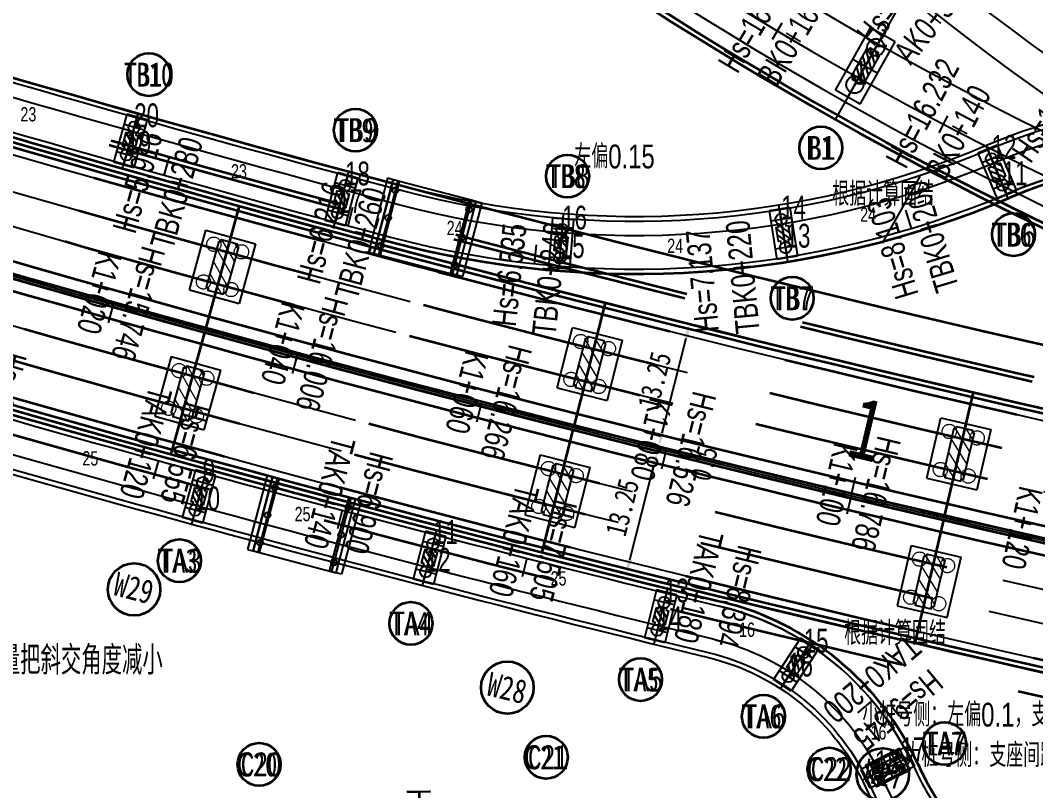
# Model space of a CAD drawing. Extents: x 0 to 558779, y 0 to 2762081.
# Drawn here: x 517249.7 to 517356.3, y 2757865.4 to 2757946.2 of the extents above; entities that cross this region are included whole.
import ezdxf
from ezdxf.enums import TextEntityAlignment as Align

# ---------------------------------------------------------------- set-up
doc = ezdxf.new("R2010")
doc.units = 0
doc.header["$LTSCALE"] = 20
doc.header["$PDMODE"] = 34
for name, pattern in [('CENTER', [2, 1.25, -0.25, 0.25, -0.25]), ('DASHED', [19.049999999999997, 12.7, -6.349999999999999]), ('HIDDEN', [0.375, 0.25, -0.125])]:
    doc.linetypes.add(name, pattern=pattern)
for name, color, linetype in [('B-标线', 8, 'Continuous'), ('DL-互通边线', 75, 'Continuous'), ('DL-非机动车道边线', 6, 'Continuous'), ('L-主桥边线', 240, 'Continuous'), ('Pile-2022', 7, 'Continuous'), ('QL-主线桥墩', 191, 'Continuous'), ('QL-分孔线', 4, 'Continuous'), ('QL-墩号', 6, 'Continuous'), ('QL-桥墩', 191, 'Continuous'), ('QL-桥跨数值', 6, 'Continuous'), ('XW_2022', 7, 'Continuous'), ('XW_A-20220915', 7, 'Continuous'), ('XW_B-20220918', 7, 'Continuous'), ('XW_TA右非', 7, 'Continuous'), ('XW_TB左非', 7, 'Continuous'), ('XW_右非', 7, 'Continuous'), ('XW_左非', 7, 'Continuous'), ('主线墩中心线', 6, 'Continuous'), ('主线墩号', 1, 'Continuous'), ('主线桥宽', 4, 'Continuous'), ('交通层', 56, 'Continuous'), ('桩号-2022', 7, 'Continuous'), ('桩号-A', 7, 'Continuous'), ('桩号-右非', 7, 'Continuous'), ('桩号-左非', 7, 'Continuous'), ('点划线', 6, 'CENTER'), ('粗实线', 1, 'Continuous'), ('设计高-2022', 7, 'Continuous'), ('设计高-A', 7, 'Continuous'), ('设计高-右非', 7, 'Continuous'), ('设计高-地面高-2022', 7, 'Continuous'), ('设计高-地面高-B-20220918', 7, 'Continuous'), ('设计高-地面高-C-20220918', 7, 'Continuous'), ('设计高-地面高-右非', 7, 'Continuous'), ('设计高-地面高-左非', 7, 'Continuous'), ('设计高-左非', 7, 'Continuous'), ('道路边线', 22, 'Continuous')]:
    doc.layers.add(name, color=color, linetype=linetype)
doc.layers.add('偏心', color=4, linetype='Continuous', plot=False)
doc.layers.add('坐标标注', color=6, linetype='Continuous', plot=False)
doc.layers.add('构造细实', color=5, linetype='Continuous', lineweight=15)
doc.layers.add('细虚线', color=2, linetype='DASHED', lineweight=15)
doc.styles.add('FS', font='仿宋_GB2312.ttf', dxfattribs={"width": 0.75})
doc.styles.get("Standard").update_dxf_attribs({"font": 'fsdb_e.shx', "width": 0.7, "bigfont": 'hzdx.shx'})
doc.styles.add('仿宋', font='simfang_0.ttf', dxfattribs={"width": 0.8})
doc.dimstyles.new('跨度', dxfattribs={"dimscale": 2, "dimtxt": 2.2, "dimasz": 1.5, "dimexe": 1, "dimexo": 1, "dimgap": 1, "dimtad": 1, "dimdec": 3, "dimzin": 9, "dimdsep": 46, "dimtxsty": '仿宋', "dimcen": 0, "dimclrd": 4, "dimclre": 4, "dimclrt": 256, "dimadec": 0, "dimazin": 3, "dimtfac": 1, "dimtdec": 3, "dimtix": 1, "dimtmove": 2, "dimatfit": 3, "dimfxl": 1, "dimtolj": 1, "dimtzin": 0, "dimarcsym": 2})
pattern_1 = [(0, (0, 2.328306e-10), (0, 6.985), [5.08, -1.905]), (90, (0, 2.328306e-10), (-6.985, 4e-16), [5.08, -1.905])]

# ---------------------------------------------------------------- blocks, each defined once
blk = doc.blocks.new('(13-1)13m花瓶墩单排桩2根1.8')
h = blk.add_hatch()
h.set_pattern_fill('ANGLE', color=256)
h.set_pattern_definition(pattern_1)
h.paths.add_polyline_path([(-1.900000000000007, -0.5000000000001164), (-1.899999999999985, 0.5), (-1.649999999999992, 0.5), (-1.649999999999992, 0.75), (1.650000000000007, 0.75), (1.650000000000007, 0.5), (1.900000000000007, 0.5), (1.899999999999985, -0.5), (1.649999999999985, -0.5), (1.649999999999985, -0.75), (-1.650000000000014, -0.7500000000001164), (-1.650000000000014, -0.5000000000001164)])
h = blk.add_hatch()
h.set_pattern_fill('ANGLE', color=256)
h.set_pattern_definition(pattern_1)
h.paths.add_polyline_path([(-1.900000000000007, -0.5000000000001164), (-1.899999999999985, 0.5), (-1.649999999999992, 0.5), (-1.649999999999992, 0.75), (1.650000000000007, 0.75), (1.650000000000007, 0.5), (1.900000000000007, 0.5), (1.899999999999985, -0.5), (1.649999999999985, -0.5), (1.649999999999985, -0.75), (-1.650000000000014, -0.7500000000001164), (-1.650000000000014, -0.5000000000001164)])
h = blk.add_hatch()
h.set_pattern_fill('ANSI31', color=3, scale=0.15)
h.set_pattern_definition([(45, (0, 2.328306e-10), (-0.3367596045400932, 0.3367596045400933), [])])
h.paths.add_polyline_path([(-1.900000000000007, -0.5000000000001164), (-1.899999999999985, 0.5), (-1.649999999999992, 0.5), (-1.649999999999992, 0.75), (1.650000000000007, 0.75), (1.650000000000007, 0.5), (1.900000000000007, 0.5), (1.899999999999985, -0.5), (1.649999999999985, -0.5), (1.649999999999985, -0.75), (-1.650000000000014, -0.7500000000001164), (-1.650000000000014, -0.5000000000001164)])
at = {"layer": 'QL-桥墩', "color": 1}
for p, q in [((-3.75, 1.5), (3.75, 1.5)), ((-3.75, -1.5), (-3.75, 1.5)), ((3.75, -1.5), (3.75, 1.5)), ((-3.75, -1.5), (3.75, -1.5))]:
    blk.add_line(p, q, dxfattribs=at)
at = {"layer": 'QL-桥墩', "color": 3, "linetype": 'CENTER'}
for p, q in [((0, 1.5), (0, -1.5)), ((-3.75, 0), (3.75, 0))]:
    blk.add_line(p, q, dxfattribs=at)
at = {"layer": 'QL-桥墩', "color": 1}
blk.add_lwpolyline([(-1.900000000000007, -0.5000000000001164), (-1.900000000000007, 0.5), (-1.649999999999992, 0.5), (-1.649999999999992, 0.75), (1.650000000000007, 0.75), (1.650000000000007, 0.5), (1.900000000000007, 0.5), (1.900000000000007, -0.5), (1.649999999999985, -0.5), (1.649999999999985, -0.75), (-1.650000000000014, -0.75), (-1.650000000000014, -0.5000000000001164)], close=True, dxfattribs=at)
at = {"layer": 'QL-桥墩', "color": 3}
for centre in [(-2.250000000116415, 0), (2.250000000116415, 0)]:
    blk.add_circle(centre, 0.9, dxfattribs=at)
blk = doc.blocks.new('W29-w25')
at = {"layer": '构造细实'}
h = blk.add_hatch(dxfattribs=at)
h.set_pattern_fill('ANSI31', color=4, scale=30, style=0)
h.set_pattern_definition([(45, (-12.5, 0), (-67.35192090801864, 67.35192090801866), [])])
h.paths.add_polyline_path([(-937.5000007925228, 110), (-687.5000008007592, 109.9999999999927), (-437.5000008089955, 109.9999999999927), (-437.5000008089955, 84.99999999999274), (-412.5000008089955, 84.99999999999274), (-412.5000008089955, -85.00000000000728), (-437.5000008089955, -85.00000000000728), (-437.5000008089955, -110.0000000000072), (-687.5000008007592, -110.0000000000072), (-937.5000007925228, -110.0000000000072), (-937.5000007925228, -85.00000000000728), (-962.5000007925228, -85.00000000000728), (-962.5000007925228, 84.99999999999274), (-937.5000007925228, 84.99999999999274)])
h = blk.add_hatch(dxfattribs=at)
h.set_pattern_fill('ANSI31', color=4, scale=30, style=0)
h.set_pattern_definition([(45, (12.5, 0), (-67.35192090801864, 67.35192090801866), [])])
h.paths.add_polyline_path([(937.50000079253, 110), (687.5000008007664, 109.9999999999927), (437.5000008090028, 109.9999999999927), (437.5000008090028, 84.99999999999274), (412.5000008090028, 84.99999999999274), (412.5000008090028, -85.00000000000728), (437.5000008090028, -85.00000000000728), (437.5000008090028, -110.0000000000072), (687.5000008007664, -110.0000000000072), (937.50000079253, -110.0000000000072), (937.50000079253, -85.00000000000728), (962.50000079253, -85.00000000000728), (962.50000079253, 84.99999999999274), (937.50000079253, 84.99999999999274)])
at = {"layer": '点划线', "ltscale": 2}
blk.add_line((0, -270.0000000000075), (3.638e-12, 270.0000000000077), dxfattribs=at)
at = {"layer": '粗实线'}
for p, q in [((-1012.500000792523, 269.9999999999927), (-1012.500000792523, -270.0000000000073)), ((-362.5000008089955, 270), (-1012.500000792523, 269.9999999999854)), ((-362.5000008089955, 269.9999999999927), (-362.5000008089955, -270.0000000000073)), ((362.5000008090028, 269.9999999999927), (362.5000008090028, -270.0000000000073)), ((362.5000008090028, 270), (1012.50000079253, 269.9999999999854)), ((1012.50000079253, 269.9999999999927), (1012.50000079253, -270.0000000000073)), ((-1012.500000792523, -270.0000000000073), (-362.5000008089955, -270.0000000000073)), ((1012.50000079253, -270.0000000000073), (362.5000008090028, -270.0000000000073))]:
    blk.add_line(p, q, dxfattribs=at)
at = {"layer": '粗实线', "color": 4}
for points in [[(-937.5000007925228, 109.9999999999927), (-937.5000007925228, 84.99999999999274), (-962.5000007925228, 84.99999999999274), (-962.5000007925228, -85.00000000000728), (-937.5000007925228, -85.00000000000728), (-937.5000007925228, -110.0000000000072)], [(-937.5000007925228, 110), (-687.5000008007592, 109.9999999999927), (-437.5000008089955, 109.9999999999927), (-437.5000008089955, 84.99999999999274), (-412.5000008089955, 84.99999999999274), (-412.5000008089955, -85.00000000000728), (-437.5000008089955, -85.00000000000728), (-437.5000008089955, -110.0000000000072), (-687.5000008007592, -110.0000000000072), (-937.5000007925228, -110.0000000000072)], [(937.50000079253, 110), (687.5000008007664, 109.9999999999927), (437.5000008090028, 109.9999999999927), (437.5000008090028, 84.99999999999274), (412.5000008090028, 84.99999999999274), (412.5000008090028, -85.00000000000728), (437.5000008090028, -85.00000000000728), (437.5000008090028, -110.0000000000072), (687.5000008007664, -110.0000000000072), (937.50000079253, -110.0000000000072)], [(937.50000079253, 109.9999999999927), (937.50000079253, 84.99999999999274), (962.50000079253, 84.99999999999274), (962.50000079253, -85.00000000000728), (937.50000079253, -85.00000000000728), (937.50000079253, -110.0000000000072)]]:
    blk.add_lwpolyline(points, dxfattribs=at)
at = {"layer": '细虚线', "ltscale": 5}
for centre in [(-892.5000008007592, 149.9999999999927), (-482.5000008007591, 149.9999999999927), (482.5000008007664, 149.9999999999927), (892.5000008007664, 149.9999999999927), (-892.5000008007592, -150.0000000000073), (-482.5000008007591, -150.0000000000073), (482.5000008007664, -150.0000000000073), (892.5000008007664, -150.0000000000073)]:
    blk.add_circle(centre, 75, dxfattribs=at)
blk = doc.blocks.new('标注墩')
at = {"layer": '主线墩号', "lineweight": 35}
blk.add_circle((0, -28.5), 5.5, dxfattribs=at)
blk = doc.blocks.new('*D1514')
at = {"layer": 'DEFPOINTS', "color": 0}
for p in [(286.8804888903978, -96.66764304228128), (295.7441969479662, -98.91618529306636), (283.6224277023575, -109.5108543247915)]:
    blk.add_point(p, dxfattribs=at)
at = {"layer": '主线桥宽', "color": 4, "lineweight": -2}
for p, q in [((287.8497863678652, -96.9135340754143), (296.7134944254337, -99.16207632619938)), ((292.8549723096255, -110.3054503593754), (295.3753603982667, -100.3701315092676)), ((284.5917251798249, -109.7567453579245), (293.4554332373934, -112.0052876087096))]:
    blk.add_line(p, q, dxfattribs=at)
at = {"layer": '主线桥宽', "color": 4}
for points in [[(295.6176847676335, -100.4316042675508), (295.1330360288998, -100.3086587509843), (295.7441969479662, -98.91618529306636)], [(292.6126479402586, -110.2439776010921), (293.0972966789923, -110.3669231176587), (292.4861357599259, -111.7593965755766)]]:
    blk.add_solid(points, dxfattribs=at)
at = {"layer": '主线桥宽', "insert": (292.0613634702607, -104.8167829624031), "char_height": 2.2, "attachment_point": 5, "rotation": 75.76550287855734, "style": '仿宋'}
blk.add_mtext('\\A1;13.25', dxfattribs=at)
blk = doc.blocks.new('*D1529')
at = {"layer": 'DEFPOINTS', "color": 0}
for p in [(286.8804888903978, -96.66764304228128), (287.0034344068845, -96.18299430375922), (295.867142464553, -98.43153655460772)]:
    blk.add_point(p, dxfattribs=at)
at = {"layer": '主线桥宽', "color": 4, "lineweight": -2}
for p, q in [((296.2359790142584, -96.97759033840802), (296.6048155639638, -95.52364412220832)), ((287.8497863678642, -96.91353407541821), (296.7134944255063, -99.16207632626)), ((287.9727318843509, -96.42888533689614), (296.8364399420195, -98.67742758774465)), ((295.7441969480398, -98.91618529312308), (295.867142464553, -98.43153655460772)), ((295.3753603983344, -100.3701315093228), (295.006523848629, -101.8240777255225))]:
    blk.add_line(p, q, dxfattribs=at)
at = {"layer": '主线桥宽', "color": 4}
for points in [[(295.9936546448918, -96.91611758012378), (296.478303383625, -97.03906309669226), (295.867142464553, -98.43153655460772)], [(295.617684767701, -100.431604267607), (295.1330360289678, -100.3086587510385), (295.7441969480398, -98.91618529312308)]]:
    blk.add_solid(points, dxfattribs=at)
at = {"layer": '主线桥宽', "insert": (300.6287432385725, -100.1971342996693), "char_height": 2.2, "attachment_point": 5, "rotation": 75.76550287832588, "style": '仿宋'}
blk.add_mtext('\\A1;0.5', dxfattribs=at)
blk = doc.blocks.new('*D1530')
at = {"layer": 'DEFPOINTS', "color": 0}
for p in [(290.2614856096334, -83.33982238173485), (299.125193667741, -85.58836463269475), (287.0034344068845, -96.18299430375922)]:
    blk.add_point(p, dxfattribs=at)
at = {"layer": '主线桥宽', "color": 4, "lineweight": -2}
for p, q in [((291.2307830870998, -83.58571341487178), (300.0944911452075, -85.83425566583168)), ((296.2359790143286, -96.97759033842583), (298.7563571180356, -87.04231084889445)), ((287.9727318843509, -96.42888533689614), (296.8364399420896, -98.67742758776245))]:
    blk.add_line(p, q, dxfattribs=at)
at = {"layer": '主线桥宽', "color": 4}
for points in [[(298.9986814874022, -87.10378360717867), (298.514032748669, -86.98083809061022), (299.125193667741, -85.58836463269475)], [(295.993654644962, -96.9161175801416), (296.4783033836952, -97.03906309671005), (295.8671424646232, -98.43153655462552)]]:
    blk.add_solid(points, dxfattribs=at)
at = {"layer": '主线桥宽', "insert": (295.4423651824989, -91.48894262173343), "char_height": 2.2, "attachment_point": 5, "rotation": 75.76550287832632, "style": '仿宋'}
blk.add_mtext('\\A1;13.25', dxfattribs=at)
blk = doc.blocks.new('(6-1)6.0m花瓶墩单排桩2根1.2')
h = blk.add_hatch()
h.set_pattern_fill('ANSI31', color=3, scale=0.15, angle=180.0000000199415)
h.set_pattern_definition([(225.0000000199415, (0, 0), (0.3367596046573005, -0.3367596044228859), [])])
h.paths.add_polyline_path([(0.9999999998835846, 0.3999999999068677), (1.000000000174622, -0.3999999994412064), (0.7500000002328308, -0.3999999994412064), (0.7500000002328308, -0.6499999994412065), (-0.7499999997671694, -0.6500000003725291), (-0.7499999998835847, -0.4000000008381904), (-0.999999999825377, -0.4000000003725291), (-1.000000000174622, 0.3999999994412064), (-0.7500000001164154, 0.3999999994412064), (-0.7500000002328308, 0.6499999989755452), (0.7499999997671694, 0.6499999999068679), (0.7499999998835847, 0.3999999999068677)])
at = {"layer": 'QL-桥墩', "color": 1}
for p, q in [((-2.600000000093132, 1.100000000093132), (-2.600000000093132, -1.100000000093132)), ((-2.600000000093132, 1.100000000093132), (2.600000000093132, 1.100000000093132)), ((2.600000000093132, 1.100000000093132), (2.600000000093132, -1.100000000093132)), ((-2.600000000093132, -1.100000000093132), (2.600000000093132, -1.100000000093132))]:
    blk.add_line(p, q, dxfattribs=at)
at = {"layer": 'QL-桥墩', "color": 3, "linetype": 'CENTER'}
for p, q in [((-1.5, 1.100000000093132), (-1.5, -1.100000000093132)), ((1.5, 1.100000000093132), (1.5, -1.100000000093132)), ((-2.600000000093132, 0), (2.600000000093132, 0))]:
    blk.add_line(p, q, dxfattribs=at)
at = {"layer": 'QL-桥墩', "color": 1}
blk.add_lwpolyline([(0.9999999998835846, 0.3999999999068677), (1.000000000174622, -0.3999999994412064), (0.7500000002328308, -0.3999999994412064), (0.7500000002328308, -0.6499999994412065), (-0.7499999997671694, -0.6500000003725291), (-0.7499999998835847, -0.4000000008381904), (-0.999999999825377, -0.4000000003725291), (-1.000000000174622, 0.3999999994412064), (-0.7500000001164154, 0.3999999994412064), (-0.7500000002328308, 0.6499999989755452), (0.7499999997671694, 0.6499999999068679), (0.7499999998835847, 0.3999999999068677)], close=True, dxfattribs=at)
at = {"layer": 'QL-桥墩', "color": 3}
for centre in [(-1.500000000291038, 0), (1.499999999708961, 0)]:
    blk.add_circle(centre, 0.6, dxfattribs=at)
blk = doc.blocks.new('桥台')
at = {"layer": '交通层', "color": 0, "linetype": 'Continuous'}
for p, q in [((482112.8956965954, 2963428.928650776), (482104.8956965954, 2963428.928650776)), ((482104.8956965954, 2963428.928650776), (482104.8956965954, 2963427.628650776)), ((482112.8956965954, 2963427.628650776), (482112.8956965954, 2963428.928650776)), ((482104.8956965954, 2963428.328650776), (482112.8956965954, 2963428.328650776)), ((482104.8956965954, 2963427.628650776), (482112.8956965954, 2963427.628650776))]:
    blk.add_line(p, q, dxfattribs=at)
blk = doc.blocks.new('滞洪区栈桥')
at = {"color": 1}
for p, q in [((517383.6218549809, 2757993.975081874), (517383.6218549809, 2757985.975081874)), ((517391.6218549809, 2757993.975081874), (517391.6218549809, 2757985.975081874))]:
    blk.add_line(p, q, dxfattribs=at)
at = {"color": 7}
blk.add_lwpolyline([(517392.121854981, 2757993.975081874), (517383.121854981, 2757993.975081874), (517383.121854981, 2757985.975081874), (517392.121854981, 2757985.975081874), (517392.121854981, 2757993.975081874)], dxfattribs=at)
blk.add_lwpolyline([(517392.121854981, 2757993.975081874), (517383.121854981, 2757993.975081874), (517383.121854981, 2757985.975081874), (517392.121854981, 2757985.975081874), (517392.121854981, 2757993.975081874)], dxfattribs=at)
at = {"color": 2}
for centre in [(517383.6218549809, 2757992.975081874), (517391.6218549809, 2757992.975081874), (517383.6218549809, 2757989.975081874), (517391.6218549809, 2757989.975081874), (517383.6218549809, 2757986.975081875), (517391.6218549809, 2757986.975081875)]:
    blk.add_circle(centre, 0.315, dxfattribs=at)
at = {"layer": '交通层', "color": 0, "linetype": 'Continuous', "rotation": 90.00000000704667}
blk.add_blockref('桥台', (3480811.45056505, 2275881.079749743), dxfattribs=at)
at = {"layer": '交通层', "color": 0, "linetype": 'Continuous', "xscale": -1, "rotation": 269.9999999929533}
blk.add_blockref('桥台', (-2446036.206855088, 2275881.079749743), dxfattribs=at)
blk = doc.blocks.new('主线桥墩10.09')
at = {"layer": 'L-主桥边线', "lineweight": 35}
for points in [[(-22.09346182737499, 24.23848303081468, 0.0666659367072392), (484.4883812573389, -122.4187976215034)], [(-32.98621173837455, -0.4667406943626702, 0.0668908931568366), (482.2642752000247, -149.3860236215405)]]:
    blk.add_lwpolyline(points, format="xyb", dxfattribs=at)
at = {"layer": 'L-主桥边线', "color": 1, "lineweight": 35}
for points in [[(-27.44311974686571, 12.11644773883745, 0.0745330961224571), (544.57832292316, -143.8253113320097), (1927.554360731505, -306.8760259551928)], [(-27.64468672825024, 11.65887725027278, 0.0745330961224291), (544.5197791802347, -144.3218721337616), (1927.495816988172, -307.3725867569446)]]:
    blk.add_lwpolyline(points, format="xyb", dxfattribs=at)
at = {"layer": '主线墩中心线', "linetype": 'CENTER', "lineweight": 35}
for p, q in [((251.851553382061, -73.18613385781646), (248.3373074501869, -85.9615805502981)), ((290.2614856096334, -83.33982238173485), (287.0034344068845, -96.18299430375922)), ((248.204694193264, -86.44367361580952), (244.6904374921578, -99.21915945829822)), ((328.86679634545, -92.72333280323072), (325.8662430457771, -105.6290928567759)), ((286.8804888903978, -96.66764304228128), (283.6224277034053, -109.5108543210663)), ((325.7530144462362, -106.1161034158431), (322.7524519514992, -119.0219030175358))]:
    blk.add_line(p, q, dxfattribs=at)
at = {"layer": '主线墩号'}
for p, xscale, yscale, zscale, rotation in [((248.270995432802, -86.20264667412266), 0.0100000002171579, 0.0100000002171579, 0.0100000002171579, 74.6195876660214), ((286.941956652503, -96.42533836746588), 0.0100000000796125, 0.0100000000796125, 0.0100000000796125, 75.76550293489923), ((325.8096241448073, -105.8726179269142), 0.0099999999048819, 0.0099999999048819, 0.0099999999048819, 76.91141820941424)]:
    blk.add_blockref('W29-w25', p, dxfattribs=dict(at, xscale=xscale, yscale=yscale, zscale=zscale, rotation=rotation))
at = {"layer": '主线墩号', "lineweight": 35}
for p, xscale, yscale, zscale, rotation in [((244.5721976365894, -99.66205294383691), 0.5000000000238809, 0.5000000000238809, 0.5000000000238809, 344.7342950321333), ((283.5364574298728, -109.9035068443045), 0.4999999999267033, 0.4999999999267033, 0.4999999999267033, 345.5937317491632), ((322.7226159644779, -118.957767711021), 0.5000000000036213, 0.5000000000036213, 0.5000000000036213, 346.4531684196745)]:
    blk.add_blockref('标注墩', p, dxfattribs=dict(at, xscale=xscale, yscale=yscale, zscale=zscale, rotation=rotation))
at = {"layer": '主线墩号', "lineweight": 35, "style": '仿宋', "width": 0.8}
for s, height, rotation, p in [('W29', 2.5, 345.5937317241513, (240.7947392177302, -113.2665203777142)), ('W28', 2.5, 346.4531684196745, (279.9715919693699, -123.7505802698433)), ('W27', 2.499999999999999, 347.4558445618617, (319.5684303264134, -132.7959298440255))]:
    blk.add_text(s, height=height, rotation=rotation, dxfattribs=at).set_placement(p, align=Align.MIDDLE_CENTER)
at = {"layer": '主线桥宽'}
dim = blk.add_linear_dim(base=(299.125193667741, -85.58836463269475), p1=(287.0034344068845, -96.18299430375922), p2=(290.2614856096334, -83.33982238173485), angle=255.7655028783263, dimstyle='跨度', override={"dimscale": 1, "dimfxl": 0.6}, dxfattribs=at)
dim.commit()
dim.dimension.update_dxf_attribs({"geometry": '*D1530', "text_midpoint": (295.4423651824989, -91.48894262173343)})
dim = blk.add_linear_dim(base=(295.867142464553, -98.43153655460772), p1=(286.8804888903978, -96.66764304228128), p2=(287.0034344068845, -96.18299430375922), angle=255.7655028783263, dimstyle='跨度', override={"dimscale": 1, "dimfxl": 0.6}, dxfattribs=at)
dim.commit()
dim.dimension.update_dxf_attribs({"geometry": '*D1529', "text_midpoint": (300.6287432385725, -100.1971342996693), "dimtype": 160})
dim = blk.add_aligned_dim(p1=(283.6224277023575, -109.5108543247915), p2=(286.8804888903978, -96.66764304228128), distance=-9.144466238297792, dimstyle='跨度', override={"dimscale": 1, "dimfxl": 0.6}, dxfattribs=at)
dim.commit()
dim.dimension.update_dxf_attribs({"geometry": '*D1514', "text_midpoint": (292.0613634702607, -104.8167829624031)})

msp = doc.modelspace()

# ---------------------------------------------------------------- linework, layer by layer
for p, q in [((517340.2284368647, 2757922.825710272), (517344.1707613646, 2757929.790866965)), ((517340.2240320236, 2757868.904988977), (517341.3371579081, 2757866.666473673)), ((517340.2240320236, 2757868.904988977), (517341.3371579081, 2757866.666473673))]:
    msp.add_line(p, q)
at = {"layer": 'B-标线', "lineweight": 35, "flags": 128}
for points in [[(516332.9539138029, 2758339.613788994), (516966.6872571261, 2758045.7680116, 0.0793686081780521), (517567.750595335, 2757875.684348863), (518685.095573749, 2757743.951121216)], [(516325.1717994775, 2758322.830204853), (516958.9051428008, 2758028.98442746, 0.079368608178038), (517565.5844768466, 2757857.311599186), (518685.095573749, 2757725.322989553)], [(516323.9098349922, 2758320.108542561), (516957.6431783156, 2758026.262765167, 0.0793686081780461), (517565.233214389, 2757854.332234373), (518685.095573749, 2757722.302211446)]]:
    msp.add_lwpolyline(points, format="xyb", dxfattribs=at)
at = {"layer": 'B-标线', "linetype": 'HIDDEN', "lineweight": 35, "ltscale": 5, "flags": 128}
for points in [[(516331.2712944893, 2758335.984905937), (516965.0046378126, 2758042.139128543, 0.0793686081780467), (517567.2822453916, 2757871.711862446), (518685.095573749, 2757739.923417072)], [(516331.4816219035, 2758336.438516319), (516965.2149652268, 2758042.592738925, 0.0793686081780571), (517567.3407891346, 2757872.208423248), (518685.095573749, 2757740.426880091)], [(516329.6938388828, 2758332.58282807), (516963.4271822062, 2758038.737050676, 0.0793686081780464), (517566.8431673196, 2757867.98765643), (518685.095573749, 2757736.147444438)], [(516328.1163832764, 2758329.180750204), (516961.8497265997, 2758035.33497281, 0.0793686081780372), (517566.4040892477, 2757864.263450414), (518685.095573749, 2757732.371471804)], [(516326.6440913769, 2758326.005477528), (516960.3774347003, 2758032.159700135, 0.07936860817803301), (517565.9942830471, 2757860.7875248), (518685.095573749, 2757728.847230678)], [(516322.4375430929, 2758316.933269886), (516956.1708864162, 2758023.087492492, 0.079368608178051), (517564.8234081885, 2757850.856308758), (518947.7994459439, 2757687.805594135, 0.0200316140230398), (519307.5468970618, 2757659.942024764), (521003.5519569056, 2757596.751981205)], [(516320.9652511935, 2758313.757997211), (516954.6985945168, 2758019.912219817, 0.0793686081780398), (517564.4136019879, 2757847.380383144), (518947.3896397434, 2757684.329668521, 0.0200316140230388), (519307.4165838865, 2757656.444451538), (521003.4216295536, 2757593.254408507)], [(516319.387795587, 2758310.355919344), (516953.1211389103, 2758016.51014195, 0.0793686081780306), (517563.9745239159, 2757843.656177128), (518946.9505616714, 2757680.605462505, 0.0200316140230382), (519307.2769626272, 2757652.697051652), (521003.2819931051, 2757589.507009187)], [(516317.8103399805, 2758306.953841478), (516951.5436833039, 2758013.108064084, 0.0793686081780214), (517563.535445844, 2757839.931971113), (518946.5114835995, 2757676.88125649, 0.0200316140230376), (519307.1373413681, 2757648.949651766), (521003.1423566565, 2757585.759609868)]]:
    msp.add_lwpolyline(points, format="xyb", dxfattribs=at)
at = {"layer": 'B-标线', "linetype": 'Continuous', "ltscale": 4}
for points in [[(516801.4486363618, 2758113.842317293), (516963.4271821143, 2758038.737050697, 0.0793686081867384), (517566.8431672895, 2757867.987656427), (518230.0852143604, 2757789.792455073)], [(516796.926596957, 2758104.089694076), (516958.9051427089, 2758028.984427481, 0.0793686081867512), (517565.5844768166, 2757857.311599182), (518228.8265238876, 2757779.116397829)], [(516795.6646324722, 2758101.368031784), (516957.6431782236, 2758026.262765188, 0.0793686081867587), (517565.2332143592, 2757854.33223437), (518228.4752614301, 2757776.137033017)], [(516791.1425930676, 2758091.615408567), (516953.1211388182, 2758016.510141971, 0.0793686081867713), (517563.9745238861, 2757843.656177125), (518227.2165709573, 2757765.460975772)]]:
    msp.add_lwpolyline(points, format="xyb", dxfattribs=at)
for centre, radius, start, end in [((517500.9488345644, 2758142.977079253), 246.5, 173.7196357633794, 253.5777603625237), ((517534.4137861489, 2758289.149890688), 396.5, 230.214848593752, 255.726352090763), ((517534.4137861489, 2758289.149890688), 403.5, 230.214848593752, 255.726352090763)]:
    msp.add_arc(centre, radius, start, end, dxfattribs=at)
at = {"layer": 'B-标线', "linetype": 'HIDDEN', "ltscale": 4}
for centre, radius in [((517799.5838172971, 2759842.065125098), 1991.499999995303), ((517799.5838172974, 2759842.065125098), 1994.999999995363), ((517799.5838173004, 2759842.065125098), 2004.999999995639), ((517799.583817301, 2759842.065125098), 2008.499999995699)]:
    msp.add_arc(centre, radius, 245.1240635667524, 263.2759572686483, dxfattribs=at)
at = {"layer": 'DL-互通边线', "lineweight": 35}
for radius in [397, 396.5]:
    msp.add_arc((517529.8486727124, 2758281.824548929), radius, 229.4428743597649, 256.0186774934477, dxfattribs=at)
at = {"layer": 'DL-非机动车道边线', "flags": 128}
for points in [[(517535.4595351288, 2757890.269549703, -0.0146571283084208), (517507.0325955516, 2757896.505120518), (517437.4360345968, 2757913.924065255, -0.0753460989586824), (517405.2201819186, 2757927.379991321, 0.2413342400438609), (517351.9960104923, 2757931.24285066, -0.1668886269642016), (517289.4779598627, 2757926.832224344, -0.0100216151164443), (517213.135905826, 2757948.812724289, -0.4340586100425414), (517208.9935401646, 2757957.357980842), (517210.7194308591, 2757961.8388172)], [(517171.2126593404, 2757882.500899019, 0.0107071028181203), (517187.1495886356, 2757913.430550601, -0.3709111560187414), (517194.9376393714, 2757916.779093803, 0.0163984576395226), (517322.4228492752, 2757881.289914564, -0.2301825852684787), (517340.2762462456, 2757866.518978253, 0.2702291324403648), (517367.8233059623, 2757847.025905391), (517520.9029010467, 2757833.523663474, -0.0045067947537353), (517547.7532384538, 2757830.911254846, -0.0045067947537353)]]:
    msp.add_lwpolyline(points, format="xyb", dxfattribs=at)
at = {"layer": 'L-主桥边线', "lineweight": 35}
for points in [[(516801.9744548971, 2758114.976343249), (516963.9530006499, 2758039.871076653, 0.0714970484100831), (517505.3481757935, 2757877.476710887)], [(516801.7641274831, 2758114.522732867), (516963.7426732357, 2758039.417466271, 0.0715019287529646), (517505.3122830437, 2757876.976510274)], [(516796.1904510075, 2758102.502057739), (516958.1689967592, 2758027.396791143, 0.0793686081867523), (517565.3795737164, 2757855.573636375), (518228.6216207877, 2757777.378435022)], [(516796.4007784217, 2758102.955668121), (516958.3793241734, 2758027.850401526, 0.0793686081867576), (517565.4381174593, 2757856.070197177), (518228.6801645306, 2757777.874995824)], [(516790.6167745321, 2758090.481382612), (516952.5953202827, 2758015.376116016, 0.0715934765951041), (517502.1131767932, 2757850.660227038, 0.0715934765951041)], [(516790.8271019464, 2758090.934992994), (516952.8056476969, 2758015.829726399, 0.0756049920457877), (517533.997684804, 2757846.662156721)]]:
    msp.add_lwpolyline(points, format="xyb", dxfattribs=at)
for centre, radius, start, end in [((517799.5791455251, 2759842.066099086), 1986.000003675373, 252.6839401670236, 255.0861198479173), ((517374.8395904879, 2757877.387295181), 54.50000002485259, 58.71292482707916, 112.9849016103929), ((517314.3138656825, 2758020.081502934), 100.5000009090007, 255.0861196928061, 292.9849014164131), ((517799.5792215578, 2759842.066750246), 2014.000000733554, 252.4955398003407, 256.3228813175923), ((517316.1569207081, 2757855.541358511), 30.49999999165257, 24.47208179592507, 76.32288132407322), ((517370.7667143896, 2757880.396346605), 29.50000000041779, 204.4720817959251, 264.9593246462821)]:
    msp.add_arc(centre, radius, start, end, dxfattribs=at)
at = {"layer": 'Pile-2022'}
msp.add_line((517336.9349095108, 2757896.311803616), (517337.3975584187, 2757898.257556938), dxfattribs=at)
at = {"layer": 'QL-分孔线', "color": 1}
for p, q in [((517341.5779876936, 2757947.000395393), (517335.2682623971, 2757935.779060328)), ((517353.4198196099, 2757927.501944985), (517351.0851358833, 2757933.029082752)), ((517282.6481973037, 2757924.521207989), (517284.2099221893, 2757930.314394969)), ((517317.6578356436, 2757886.575052296), (517316.2221214903, 2757880.74935707))]:
    msp.add_line(p, q, dxfattribs=at)
at = {"layer": 'QL-分孔线', "color": 3}
for p, q in [((517260.4705677655, 2757930.637848801), (517262.0992945594, 2757936.412556503)), ((517330.2925599275, 2757920.859874683), (517329.338608025, 2757926.783553923)), ((517306.2493367856, 2757919.905589879), (517306.7308011979, 2757925.88624135)), ((517269.2758406667, 2757899.137434196), (517267.6959894847, 2757893.349164139)), ((517293.4278627806, 2757892.706135849), (517291.9199639872, 2757886.898706019)), ((517332.7697143735, 2757881.119964535), (517329.5016238249, 2757876.088107605)), ((517343.4668133305, 2757869.121482386), (517338.0943766012, 2757866.449980264))]:
    msp.add_line(p, q, dxfattribs=at)
at = {"layer": 'QL-墩号', "lineweight": 35}
for centre in [(517263.2221331645, 2757940.490622171), (517263.2221331645, 2757940.490622171), (517263.2221331645, 2757940.490622171), (517284.9050801011, 2757934.664197677), (517284.9050801011, 2757934.664197677), (517284.9050801011, 2757934.664197677), (517333.7454080119, 2757932.806172527), (517333.7454080119, 2757932.806172527), (517307.1728083072, 2757929.839935654), (517307.1728083072, 2757929.839935654), (517307.1728083072, 2757929.839935654), (517353.9683895104, 2757923.705024028), (517353.9683895104, 2757923.705024028), (517330.7486135822, 2757917.027938685), (517330.7486135822, 2757917.027938685), (517330.7486135822, 2757917.027938685), (517266.433413406, 2757889.498457984), (517266.433413406, 2757889.498457984), (517290.7383541001, 2757882.919716224), (517290.7383541001, 2757882.919716224), (517314.8302670028, 2757877.031185304), (517314.8302670028, 2757877.031185304), (517327.719688781, 2757873.172409998), (517327.719688781, 2757873.172409998), (517346.7440896865, 2757870.322293341), (517346.7440896865, 2757870.322293341), (517304.9361371159, 2757868.876558303), (517304.9361371159, 2757868.876558303), (517274.7928488486, 2757868.132186437), (517274.7928488486, 2757868.132186437), (517334.6162532098, 2757867.636925827), (517334.6162532098, 2757867.636925827)]:
    msp.add_circle(centre, 2.25, dxfattribs=at)
at = {"layer": 'XW_2022', "color": 2}
msp.add_arc((517799.5838173413, 2759842.065125105), 2000, 245.1240635637268, 263.2759572686483, dxfattribs=at)
at = {"layer": 'XW_A-20220915', "color": 2}
msp.add_arc((517500.9488345644, 2758142.977079253), 250, 173.7196357633794, 253.5777603625237, dxfattribs=at)
at = {"layer": 'XW_B-20220918', "color": 2}
msp.add_arc((517529.8486727132, 2758281.824548928), 392, 229.4428743597649, 256.0186774869753, dxfattribs=at)
at = {"layer": 'XW_TA右非', "color": 2}
msp.add_lwpolyline([(517184.0047074919, 2757914.966689459, -0.3709111560221005), (517195.9863239901, 2757920.118294391, 0.0163984576409502), (517323.2504247472, 2757884.69066725, -0.2301825852686428), (517343.461817544, 2757867.968852559, 0.2702291324431423), (517368.1308262456, 2757850.512369397)], format="xyb", dxfattribs=at)
at = {"layer": 'XW_TB左非', "color": 2}
msp.add_lwpolyline([(517212.1003099393, 2757945.469441287, 0.0100216151156203), (517288.5771763244, 2757923.450126029, 0.166888626962154), (517353.3627204294, 2757928.02072342, -0.2413342400448935), (517403.4025396963, 2757924.388975316, 0.0753460989628135), (517436.5862506095, 2757910.528793959)], format="xyb", dxfattribs=at)
at = {"layer": 'XW_右非', "color": 2}
for centre, radius, start, end in [((517799.5792213543, 2759842.066749552), 2014.500000011156, 252.5649684860832, 256.3228813175923), ((517316.1569207018, 2757855.541358505), 30, 24.47208179592507, 76.32288131759226), ((517370.7667143891, 2757880.396346604), 30, 204.4720817959251, 264.9593246462821)]:
    msp.add_arc(centre, radius, start, end, dxfattribs=at)
at = {"layer": 'XW_左非', "color": 2}
for centre, radius, start, end in [((517799.579144273, 2759842.066095626), 1985.500000009809, 252.7894117436603, 255.0861198575854), ((517374.8395904901, 2757877.387295209), 55, 58.71292482422911, 112.9849016073227), ((517314.3138657502, 2758020.081501976), 100, 255.0861198575854, 292.9849016073227)]:
    msp.add_arc(centre, radius, start, end, dxfattribs=at)
at = {"layer": '偏心'}
for p, q in [((517341.3821358537, 2757868.82194972), (517342.0089201391, 2757869.133624966)), ((517341.5396903729, 2757869.291179486), (517341.8513656201, 2757868.664395201)), ((517339.1436205498, 2757867.708823835), (517339.7704048351, 2757868.020499082)), ((517339.301175069, 2757868.178053602), (517339.6128503163, 2757867.551269316)), ((517341.8803257095, 2757867.5954886), (517342.5071099941, 2757867.907163848)), ((517342.3495554761, 2757867.437934081), (517342.0378802283, 2757868.064718366)), ((517339.6418104051, 2757866.482362717), (517340.2685946896, 2757866.794037965)), ((517340.1110401712, 2757866.324808199), (517339.7993649235, 2757866.951592484))]:
    msp.add_line(p, q, dxfattribs=at)
for points in [[(517339.5463456654, 2757865.775972965), (517343.1279701504, 2757867.556974381), (517342.0148442662, 2757869.795489686), (517338.433219781, 2757868.014488269)], [(517341.5379734771, 2757868.508557578), (517341.2262982311, 2757869.135341862), (517341.8530825161, 2757869.447017109), (517342.1647577628, 2757868.820232824)], [(517339.2994581732, 2757867.395431693), (517338.9877829272, 2757868.022215977), (517339.6145672122, 2757868.333891224), (517339.9262424588, 2757867.707106939)], [(517341.7244880861, 2757867.908880742), (517342.0361633335, 2757867.282096459), (517342.6629476185, 2757867.593771706), (517342.3512723707, 2757868.220555991)], [(517339.4859727812, 2757866.79575486), (517339.7976480284, 2757866.168970577), (517340.4244323135, 2757866.480645823), (517340.1127570663, 2757867.107430108)]]:
    msp.add_lwpolyline(points, close=True, dxfattribs=at)
at = {"layer": '设计高-地面高-2022', "color": 7}
for p, q in [((517259.4955994727, 2757916.369220524), (517258.9555112549, 2757914.44352462)), ((517278.7792417565, 2757911.064712352), (517278.2584371811, 2757909.13371194)), ((517298.1149640642, 2757905.953302613), (517297.6134952109, 2757904.01719079)), ((517317.5008328391, 2757901.035502443), (517317.0187498546, 2757899.09447282)), ((517336.9349095108, 2757896.311803616), (517336.4722606029, 2757894.366050295))]:
    msp.add_line(p, q, dxfattribs=at)
at = {"layer": '设计高-地面高-B-20220918', "color": 3}
for p, q in [((517328.6745507689, 2757944.218309857), (517329.6983376491, 2757945.936407766)), ((517346.1536665051, 2757934.398089524), (517347.0885011424, 2757936.166163109))]:
    msp.add_line(p, q, dxfattribs=at)
at = {"layer": '设计高-地面高-右非', "color": 7}
for p, q in [((517264.2258618793, 2757900.00417833), (517263.6943618947, 2757898.076094368)), ((517283.5327682683, 2757894.784975309), (517283.0204362226, 2757892.85170971)), ((517302.8905386769, 2757889.757705742), (517302.3974250678, 2757887.819449059)), ((517339.1384784033, 2757874.824719353), (517337.6063745565, 2757873.539161963))]:
    msp.add_line(p, q, dxfattribs=at)
at = {"layer": '设计高-地面高-左非', "color": 7}
for p, q in [((517264.8424001911, 2757929.929368148), (517265.3810420889, 2757931.855469108)), ((517284.1302126134, 2757924.640047798), (517284.649425841, 2757926.571476705)), ((517343.2605285937, 2757924.362691337), (517342.6815953368, 2757926.277067549)), ((517303.7008472349, 2757920.646277643), (517303.9131076052, 2757922.63498213))]:
    msp.add_line(p, q, dxfattribs=at)
at = {"layer": '道路边线', "flags": 128}
for points in [[(517535.7378462735, 2757891.743504555, -0.0146571283084023), (517507.396788689, 2757897.960236788), (517437.8002277343, 2757915.379181524, -0.0753460989586982), (517405.9991714424, 2757928.661855324, 0.241334240043927), (517351.4102776721, 2757932.623762338, -0.166888626964142), (517289.8640102086, 2757928.281694983, -0.0100216151164439), (517213.5797326968, 2757950.245559837, -0.4340586100326556), (517210.3932975723, 2757956.818834109), (517215.7147398207, 2757970.634605863), (517207.9757374769, 2757973.689803232)], [(517535.830616655, 2757892.234822839, -0.0146571283083785), (517507.5181864014, 2757898.445275544), (517437.9216254468, 2757915.864220281, -0.0753460989588762), (517406.2588346171, 2757929.089143325, 0.2413342400440986), (517351.2150333987, 2757933.084066231, -0.1668886269641845), (517289.9926936573, 2757928.764851862, -0.0100216151164431), (517213.7276749871, 2757950.723171687, -0.4340586100000712), (517210.8598833748, 2757956.639118531), (517216.3595486974, 2757970.917601183), (517208.159145267, 2757974.154950117)], [(517167.4947515231, 2757872.645113159, 0.0139127722086671), (517188.49739484, 2757912.772205376, -0.3709111560099466), (517194.4882031048, 2757915.348007837, 0.016398457639521), (517322.0681740729, 2757879.832449126, -0.2301825852697388), (517338.9110014034, 2757865.89760355, 0.2702291324403563), (517367.6915115551, 2757845.53170653), (517520.7711066396, 2757832.029464613, -0.0045067947537321), (517547.5945309119, 2757829.419674504)], [(517167.686888843, 2757871.96472357, 0.0140662706967464), (517188.9466635748, 2757912.552756967, -0.3709111560142703), (517194.3383910155, 2757914.870979182, 0.0163984576395102), (517321.9499490054, 2757879.346627314, -0.2301825852708394), (517338.4559197893, 2757865.690478649, 0.2702291324406306), (517367.6475800861, 2757845.033640243), (517520.7271751705, 2757831.531398327, -0.0045067947537286), (517547.5416283979, 2757828.922481057, -0.0045067947537286)]]:
    msp.add_lwpolyline(points, format="xyb", dxfattribs=at)

# ---------------------------------------------------------------- block references
for p, rotation in [((-680174.2038524614, 220155.1898457748), 345.3643127669812), ((-687290.5439193267, 223488.0844747405), 345.2038252062637)]:
    msp.add_blockref('滞洪区栈桥', p, dxfattribs=dict(rotation=rotation))
at = {"layer": 'QL-主线桥墩'}
msp.add_blockref('主线桥墩10.09', (517020.8597945361, 2757999.895508508), dxfattribs=at)
at = {"layer": 'QL-桥墩', "lineweight": 35, "rotation": 60.65107393546126}
msp.add_blockref('(13-1)13m花瓶墩单排桩2根1.8', (517338.4231250454, 2757941.38972786), dxfattribs=at)
at = {"layer": 'QL-桥墩'}
for p, rotation in [((517261.2849311625, 2757933.525202652), 254.2491656310433), ((517352.2524777467, 2757930.265513869), 292.8993782811799), ((517283.4290597466, 2757927.417801479), 254.9128790776414), ((517329.8155839763, 2757923.821714303), 279.1483922132768), ((517306.4780323813, 2757922.746399328), 265.3974050515774), ((517268.4859150757, 2757896.243299168), 254.7335304065526), ((517292.6739133839, 2757889.802420934), 255.4445724903939), ((517316.939978567, 2757883.662204683), 256.1556148140264), ((517331.1356690992, 2757878.604036071), 236.9970812179753), ((517340.7805949659, 2757867.785731325), 206.4393574245292)]:
    msp.add_blockref('(6-1)6.0m花瓶墩单排桩2根1.2', p, dxfattribs=dict(at, rotation=rotation))

# ---------------------------------------------------------------- texts
at = {"layer": 'Pile-2022', "style": 'FS', "width": 0.75}
msp.add_text('1', height=6.5, rotation=346.6249395746041, dxfattribs=at).set_placement((517337.3975584187, 2757898.257556938), align=Align.BOTTOM_CENTER)
at = {"layer": 'QL-墩号', "lineweight": 35}
for s, width, p in [('TB10', 0.65, (517263.2221331645, 2757940.490622171)), ('TB10', 0.65, (517263.2221331645, 2757940.490622171)), ('TB10', 0.65, (517263.2221331645, 2757940.490622171)), ('TB9', 0.75, (517284.9050801011, 2757934.664197677)), ('TB9', 0.75, (517284.9050801011, 2757934.664197677)), ('TB9', 0.75, (517284.9050801011, 2757934.664197677)), ('B1', 0.75, (517333.7454080119, 2757932.806172527)), ('B1', 0.75, (517333.7454080119, 2757932.806172527)), ('TB8', 0.75, (517307.1728083072, 2757929.839935654)), ('TB8', 0.75, (517307.1728083072, 2757929.839935654)), ('TB6', 0.75, (517353.9683895104, 2757923.705024028)), ('TB6', 0.75, (517353.9683895104, 2757923.705024028)), ('TB7', 0.75, (517330.7486135822, 2757917.027938685)), ('TB7', 0.75, (517330.7486135822, 2757917.027938685)), ('TB7', 0.75, (517330.7486135822, 2757917.027938685)), ('TA3', 0.75, (517266.433413406, 2757889.498457984)), ('TA4', 0.75, (517290.7383541001, 2757882.919716224)), ('TA5', 0.75, (517314.8302670028, 2757877.031185304)), ('TA6', 0.75, (517327.719688781, 2757873.172409998)), ('TA7', 0.75, (517346.7440896865, 2757870.322293341)), ('C20', 0.75, (517274.7928488486, 2757868.132186437)), ('C22', 0.75, (517334.6162532098, 2757867.636925827))]:
    msp.add_text(s, height=2.5, dxfattribs=dict(at, width=width)).set_placement(p, align=Align.MIDDLE_CENTER)
at = {"layer": 'QL-墩号', "lineweight": 35, "style": 'FS', "width": 0.75}
for s, p in [('TB10', (517263.2221331645, 2757940.490622171)), ('TB9', (517284.9050801011, 2757934.664197677)), ('B1', (517333.7454080119, 2757932.806172527)), ('TB8', (517307.1728083072, 2757929.839935654)), ('TB8', (517307.1728083072, 2757929.839935654)), ('TB6', (517353.9683895104, 2757923.705024028)), ('TB6', (517353.9683895104, 2757923.705024028)), ('TB7', (517330.7486135822, 2757917.027938685)), ('TA3', (517266.433413406, 2757889.498457984)), ('TA4', (517290.7383541001, 2757882.919716224)), ('TA5', (517314.8302670028, 2757877.031185304)), ('TA6', (517327.719688781, 2757873.172409998)), ('TA7', (517346.7440896865, 2757870.322293341)), ('C21', (517304.9361371159, 2757868.876558303)), ('C20', (517274.7928488486, 2757868.132186437)), ('C22', (517334.6162532098, 2757867.636925827))]:
    msp.add_text(s, height=2.5, dxfattribs=at).set_placement(p, align=Align.MIDDLE_CENTER)
at = {"layer": 'QL-墩号', "color": 2, "lineweight": 35, "width": 0.75}
msp.add_text('C21', height=2.5, dxfattribs=at).set_placement((517304.9361371159, 2757868.876558303), align=Align.MIDDLE_CENTER)
at = {"layer": 'QL-桥跨数值', "lineweight": 35, "width": 0.75}
for s, p in [('23', (517250.5881437547, 2757935.127287387)), ('23', (517272.683686721, 2757929.1457371)), ('24', (517338.7133096731, 2757924.602426406)), ('24', (517295.3217794973, 2757923.200864419)), ('24', (517318.4651001812, 2757921.328577783)), ('25', (517257.0884304311, 2757899.037008193)), ('25', (517279.3606985411, 2757893.19335671)), ('25', (517306.223090031, 2757886.444012288)), ('16', (517326.0018288662, 2757881.061720129)), ('16', (517339.797326179, 2757870.29027615))]:
    msp.add_text(s, height=1.5, dxfattribs=at).set_placement(p, align=Align.BOTTOM_CENTER)
at = {"layer": '偏心', "width": 0.75}
for s, p in [('左偏0.15', (517312.0983116568, 2757931.901777991)), ('根据计算固结', (517340.2876642999, 2757927.975452381)), ('根据计算固结', (517341.5346952328, 2757881.910919329)), ('小桩号侧：左偏0.1，支座间距2.5', (517352.2821917572, 2757873.351220314)), ('大桩号侧：支座间距2.5', (517352.2821917572, 2757869.10504143))]:
    msp.add_text(s, height=2.5, dxfattribs=at).set_placement(p, align=Align.MIDDLE_CENTER)
msp.add_text('斜交很大，墩帽也很宽，可以考虑在墩帽可以摆放支座下，尽量把斜交角度减小', height=3, dxfattribs=at).set_placement((517227.2802146564, 2757876.660354293), align=Align.BOTTOM_CENTER)
at = {"layer": '坐标标注', "width": 0.7}
for s, p in [('2', (517339.5259106861, 2757943.350942746)), ('1', (517337.3203394046, 2757939.428512973)), ('20', (517261.6921128609, 2757934.968879578)), ('19', (517260.8777494642, 2757932.081525727)), ('12', (517351.6688068151, 2757931.647298311)), ('18', (517283.8194909679, 2757928.866098224)), ('11', (517352.8361486782, 2757928.883729427)), ('17', (517283.0386285252, 2757925.969504734)), ('14', (517329.5770960003, 2757925.302634114)), ('16', (517306.5983984843, 2757924.241562196)), ('13', (517330.054071952, 2757922.340794493)), ('15', (517306.3576662782, 2757921.25123646)), ('9', (517268.8808778715, 2757897.690366682)), ('10', (517268.0909522803, 2757894.796231654)), ('11', (517293.0508880822, 2757891.254278392)), ('12', (517292.2969386856, 2757888.350563477)), ('13', (517317.2989071054, 2757885.11862849)), ('14', (517316.5810500287, 2757882.205780877)), ('15', (517331.9526917366, 2757879.862000303)), ('16', (517330.3186464621, 2757877.346071838)), ('17', (517342.1237041487, 2757868.453606856)), ('18', (517339.4374857838, 2757867.117855795))]:
    msp.add_text(s, height=2.5, dxfattribs=at).set_placement(p)
at = {"layer": '桩号-2022', "color": 7, "width": 0.75}
for s, rotation, p in [('K1+020', 254.3331083942726, (517259.2251474567, 2757917.25646754)), ('K1+040', 254.9060661891085, (517278.4999309409, 2757911.949210533)), ('K1+060', 255.4790239842146, (517297.8268223793, 2757906.834963508)), ('K1+080', 256.05198177926, (517317.2038890992, 2757901.914237886)), ('K1+100', 256.6249395747288, (517336.6291934101, 2757897.187525735)), ('K1+120', 257.197897369806, (517356.1007927975, 2757892.655299724))]:
    msp.add_text(s, height=2.5, rotation=rotation, dxfattribs=at).set_placement(p, align=Align.TOP_CENTER)
at = {"layer": '桩号-A', "color": 7, "width": 0.75}
msp.add_text('AK0+340', height=2.5, rotation=51.27833622343378, dxfattribs=at).set_placement((517344.465806292, 2757947.006297722), align=Align.TOP_CENTER)
at = {"layer": '桩号-右非', "color": 7, "width": 0.75}
for s, rotation, p in [('TAK0+120', 254.5884777836258, (517264.1258565026, 2757901.522863674)), ('TAK0+140', 255.1573115339804, (517283.4176905266, 2757896.302592969)), ('TAK0+160', 255.7261452846516, (517302.7603999127, 2757891.274106134)), ('TAK0+180', 256.2949790351814, (517322.1520781506, 2757886.437898802)), ('TAK0+200', 219.9993332315211, (517339.9182886956, 2757876.131739688))]:
    msp.add_text(s, height=2.5, rotation=rotation, dxfattribs=at).set_placement(p, align=Align.TOP_CENTER)
at = {"layer": '桩号-左非', "color": 7, "width": 0.75}
for s, rotation, p in [('TBK0+280', 74.3761366393674, (517264.9367765669, 2757928.410322609)), ('TBK0+260', 74.95327871425144, (517284.239885333, 2757923.122029964)), ('TBK0+200', 106.8260265446186, (517344.1552309252, 2757923.131466748)), ('TBK0+240', 83.90771473937119, (517304.0454612155, 2757919.163831201)), ('TBK0+220', 95.36687064210552, (517324.2993917761, 2757919.135448678))]:
    msp.add_text(s, height=2.5, rotation=rotation, dxfattribs=at).set_placement(p, align=Align.TOP_CENTER)
at = {"layer": '设计高-2022', "color": 7, "width": 0.75}
for s, rotation, p in [('Hs=15.746', 254.3331083942726, (517260.187995409, 2757916.986423432)), ('Hs=16.006', 254.9060661891085, (517279.4654311472, 2757911.688808245)), ('Hs=16.266', 255.4790239842146, (517298.7948782907, 2757906.58422908)), ('Hs=16.526', 256.05198177926, (517318.1744039106, 2757901.673196393)), ('Hs=16.786', 256.6249395747288, (517337.6020700708, 2757896.956201281))]:
    msp.add_text(s, height=2.5, rotation=rotation, dxfattribs=at).set_placement(p, align=Align.BOTTOM_CENTER)
at = {"layer": '设计高-A', "color": 7, "width": 0.75}
for s, rotation, p in [('Hs=15.926', 51.27833622343378, (517343.6856123474, 2757947.631835417)), ('Hs=16.211', 55.86199858387433, (517359.7995416994, 2757935.688964603))]:
    msp.add_text(s, height=2.5, rotation=rotation, dxfattribs=at).set_placement(p, align=Align.BOTTOM_CENTER)
at = {"layer": '设计高-右非', "color": 7, "width": 0.75}
for s, rotation, p in [('Hs=6.255', 254.0196440331659, (517245.8481554794, 2757906.659095946)), ('Hs=6.555', 254.5884777836258, (517265.0898984839, 2757901.257113682)), ('Hs=6.900', 255.1573115339804, (517284.3843233259, 2757896.046426946)), ('Hs=7.505', 255.7261452846516, (517303.7295282541, 2757891.02754933)), ('Hs=8.394', 256.2949790351814, (517323.1236065122, 2757886.200975518)), ('Hs=9.545', 219.9993332315211, (517340.5610673906, 2757875.365687766))]:
    msp.add_text(s, height=2.5, rotation=rotation, dxfattribs=at).set_placement(p, align=Align.BOTTOM_CENTER)
at = {"layer": '设计高-地面高-B-20220918', "color": 3, "width": 0.75}
for s, rotation, p in [('Hs=16.026', 59.20996666299899, (517328.7569197318, 2757945.333305532)), ('Hs=16.232', 62.13322072473832, (517346.1790654275, 2757935.515834976))]:
    msp.add_text(s, height=2.5, rotation=rotation, dxfattribs=at).set_placement(p, align=Align.BOTTOM_CENTER)
for s, rotation, p in [('BK0+160', 59.20996666299899, (517329.6159686861, 2757944.821412092)), ('BK0+140', 62.13322072473832, (517347.0631022199, 2757935.048417658))]:
    msp.add_text(s, height=2.5, rotation=rotation, dxfattribs=at).set_placement(p, align=Align.TOP_CENTER)
at = {"layer": '设计高-地面高-C-20220918', "color": 3, "width": 0.75}
msp.add_text('Hs=15.584', height=2.5, rotation=270.5055569153237, dxfattribs=at).set_placement((517289.6040316551, 2757859.473088532), align=Align.BOTTOM_CENTER)
at = {"layer": '设计高-左非', "color": 7, "width": 0.75}
for s, rotation, p in [('Hs=5.916', 74.3761366393674, (517263.9737260872, 2757928.679643558)), ('Hs=6.216', 74.95327871425144, (517283.2741708793, 2757923.381636577)), ('Hs=8.103', 106.8260265446186, (517343.1980428188, 2757922.84200012)), ('Hs=6.535', 83.90771473937119, (517303.0511089721, 2757919.269961387)), ('Hs=7.137', 95.36687064210552, (517323.3037755629, 2757919.041916032))]:
    msp.add_text(s, height=2.5, rotation=rotation, dxfattribs=at).set_placement(p, align=Align.BOTTOM_CENTER)

doc.saveas('drawing.dxf')
